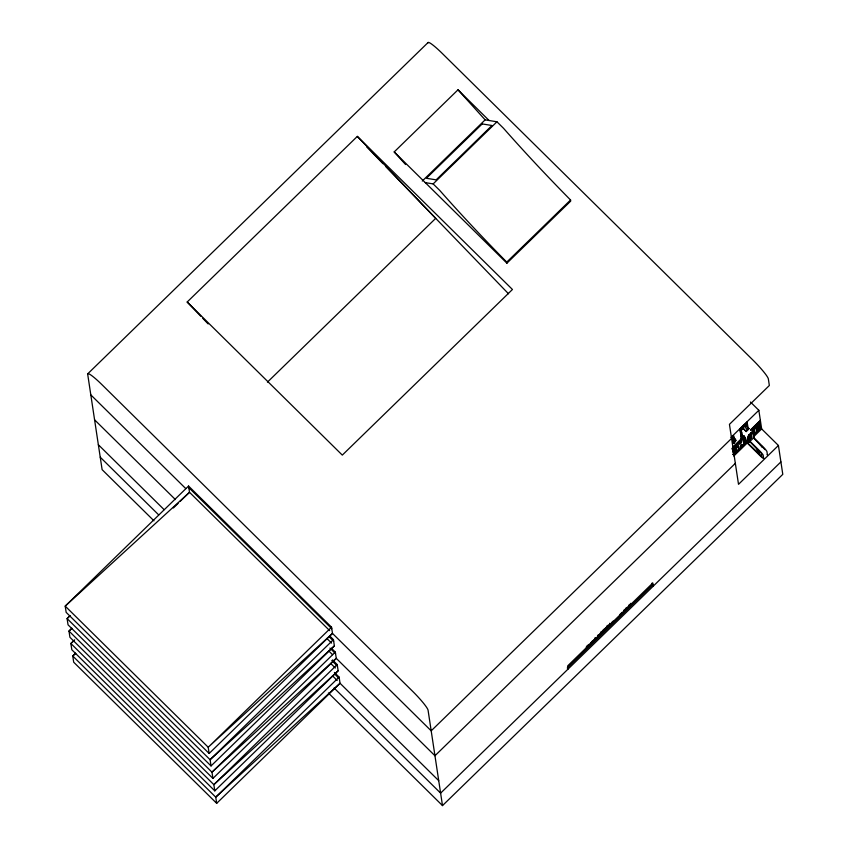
<?xml version="1.0" encoding="UTF-8"?>
<svg xmlns="http://www.w3.org/2000/svg" width="848" height="848" viewBox="0 0 848 848"><rect width="100%" height="100%" fill="white"/><g stroke="black" fill="none" stroke-linecap="round" stroke-linejoin="round"><path stroke-width="1.27" d="M600.532 632.619L600.426 633.477L603.023 630.191M600.914 632.057L600.946 632.64L602.175 631.453M732.905 437.971L733.478 437.409L732.916 437.981M733.276 441.384L733.531 441.024M733.721 442.073L733.17 442.614L733.721 442.031M734.516 441.119L732.852 443.027M734.887 439.805L735.364 439.264L734.803 439.836M741.544 430.084L742.519 428.59M630.795 603.32L630.562 604.041M748.954 436.572L749.537 435.978L749.049 436.55M749.367 434.833L748.519 435.618M749.42 435.225L748.879 435.787L749.42 435.183M749.494 435.596L748.901 436.148L749.473 435.586M750.936 437.155L751.519 436.55L751.031 437.123M751.349 435.406L750.756 435.925L751.339 435.363M587.145 646.24L587.463 645.339M594.861 638.735L595.073 637.738M603.331 630.488L603.553 629.492M605.981 627.774L607.094 626.047M609.299 624.838L609.913 623.301M610.009 623.397L609.595 624.202M622.146 612.33L619.994 614.418M600.098 633.668L599.398 634.283M602.801 630.901L604.221 629.725M605.737 628.251L604.836 628.856M601.518 631.792L600.946 632.958M748.349 435.967L748.879 441.84L749.462 441.628M733.244 442.826L733.743 442.402L733.774 443.292C735.566 441.691 733.297 441.066 734.601 442.486M624.87 609.299L624.637 609.85M753.522 437.897L752.801 431.081L754.413 429.512L752.483 431.653M748.455 435.83C746.77 436.953 747.618 444.532 749.738 441.426M594.459 639.18L596.186 637.601M625.845 608.408L627.52 607.104M733.615 454.804L739.011 448.571L738.661 446.302L733.022 450.882M605.483 628.029L605.143 628.4M753.437 438.003C755.059 437.08 753.861 429.215 752.388 431.727M734.368 440.494L734.432 439.953L734.156 440.716M743.283 429.014L742.806 429.448L743.261 428.887M628.771 605.493L630.234 604.264L629.778 604.571M593.886 639.752L593.303 640.42M731.888 438.278L732.651 437.07L731.803 437.738L733.711 439.73C732.365 441.331 735.11 438.713 733.711 439.73M742.329 427.392L745.042 424.753L748.837 428.505L746.198 431.579L742.329 427.392L746.198 431.579M733.753 440.006L732.831 439.741L733.658 438.935L734.156 439.529M734.103 438.734C729.905 442.052 736.509 437.981 732.651 437.07M733.743 442.624L734.251 441.437M734.58 442.349L733.774 443.292M746.134 431.134L748.837 428.505M735.269 440.663L735.163 440.377M744.109 426.109L743.028 427.021L744.056 425.76M749.579 437.875L749.473 437.791M607.878 626.015L605.97 627.859M624.425 610.094L623.64 610.867M630.297 604.359L628.527 605.854M742.615 428.59C740.219 429.448 740.834 437.208 742.753 435.448M748.678 435.427L751.89 432.067M751.784 432.268L748.816 435.384L749.356 434.791M623.948 610.253L624.16 610.041M628.76 605.695L629.417 605.08M733.096 437.367L733.721 436.868M734.22 441.087L733.955 441.289M735.216 440.939L735.184 441.161M749.537 438.183L749.568 438.352M749.526 438.66L749.6 438.575M590.738 642.752L591.289 642.36M607.656 626.248L608.005 625.813L607.348 626.577M745.191 425.781L746.6 424.795M87.736 373.82L428.028 42.57M187.185 302.015L357.337 136.39L512.446 289.486L342.306 455.111L187.185 302.015L200.859 316.315M405.577 164.523L394.193 151.93L457.994 89.814L489.084 120.501M422.272 181.048L485.141 119.854L496.949 121.794L503.5 128.26A222.452 26.638 45.8 0 0 570.556 200.001L570.725 201.071L506.913 263.187L394.193 151.93M425.283 182.617L433.148 183.91L496.949 121.794M267.449 382.13L435.702 218.349L357.337 136.39M188.563 486.052L65.211 606.119L66.155 612.351L209.149 753.48L332.49 633.414L331.547 627.181L188.563 486.052L189.507 492.285L329.671 630.626M173.374 507.984L178.112 503.362M180.009 501.518L189.507 492.285L65.211 606.119L208.205 747.247L209.149 753.48M71.826 628.273L68.985 631.05L69.928 637.283L212.922 778.411L336.264 658.345L335.32 652.112L331.557 648.391M74.666 639.816L70.872 643.505L71.815 649.738L214.798 790.866L338.151 670.8L337.207 664.567L332.501 659.924M75.61 653.267L72.758 656.034L73.691 662.203L216.685 803.332L340.037 683.265L339.105 677.096L334.398 672.453M506.913 263.187L506.754 262.106L570.556 200.001M331.547 627.181L208.205 747.247L332.49 633.414L431.187 730.828L731.57 438.427M333.434 639.646L210.092 759.713L211.035 765.945L334.377 645.879L333.434 639.646L329.671 635.936M335.32 652.112L211.979 772.178L212.922 778.411M337.207 664.567L213.855 784.644L214.798 790.866M339.105 677.096L215.752 797.162L216.685 803.332M730.997 437.398L758.843 410.294L750.459 402.026M739.859 429.088L747.247 422.23L740.028 429.258L741.438 438.586L740.028 429.258M731.389 437.865L733.679 435.639L733.986 437.653M741.269 438.405L743.071 436.656M732.524 447.437L744.141 435.946M751.084 429.364L760.359 420.332M732.407 448.009L744.48 436.243M750.989 429.915L759.352 421.763L760.359 428.41L753.851 434.738M731.813 448.91L744.141 436.921M750.766 430.466L758.345 423.088L759.267 429.13L753.575 434.664M732.534 448.656L739.679 441.702L740.728 442.741L741.491 447.797L734.347 454.751M739.891 443.133L741.491 441.564L739.827 442.677L741.29 440.207L739.679 441.702M732.693 450.564L740.728 442.741M752.939 431.982L754.55 430.424L753.013 432.438M732.683 452.344L734.421 450.309M753.077 432.893L754.688 431.325L753.151 433.339M736.499 449.525C730.266 454.74 740.05 449.588 734.909 447.967M740.368 446.302L741.979 444.734L740.442 446.748M753.215 433.794L754.826 432.236L753.289 434.25M748.848 440.6L756.151 448.189A23.341 2.798 45.8 0 1 756.649 451.496L746.06 441.437L747.936 439.614M732.937 454.242L734.718 452.503L733.138 450.935M732.979 454.539L734.718 452.503M740.315 447.574L746.95 441.119M740.845 447.405L746.42 441.978M733.817 456.044L747.745 442.486M753.31 437.07L761.663 428.94L758.843 410.294M735.343 463.347L434.96 755.748L336.264 658.345L211.979 772.178L68.985 631.05L71.9 628.379M761.663 428.94L778.422 445.476L738.513 484.325L729.439 424.35L769.348 385.501L768.362 378.961A21.476 2.576 45.8 0 0 752.632 359.775L442.402 53.583A21.476 2.576 45.8 0 0 427.975 43.004M604.115 629.131L604.656 628.601M606.617 626.502L607.189 626.142L606.786 626.937M608.143 625.209L607.571 625.58M598.158 635.141L598.699 634.654M626.078 608.164L626.651 607.793M586.222 647.109L588.459 644.936M588.788 644.607L589.519 644.088M597.437 636.191L598.624 634.686M610.401 623.757L608.991 624.934M611.652 622.549L613.136 621.107M652.345 585.173L567.28 667.991L568.224 668.924L567.747 665.807L652.822 582.989L653.289 586.106L652.038 583.106M780.902 461.895L440.61 793.134L334.07 687.982M328.409 692.996L442.497 805.6L782.789 474.35L778.422 445.476M592.996 640.579L592.328 641.067M733.414 442.062L733.658 441.32L733.319 441.744M750.681 433.201L750.703 433.37M750.734 433.604L750.766 433.773M749.303 436.593L749.325 436.762M751.339 437.568L751.37 437.738M592.953 640.77L591.501 642.01M73.787 640.844L70.872 643.505L213.855 784.644L338.151 670.8M75.673 653.363L72.758 656.034L215.752 797.162L340.037 683.265L438.723 780.679M334.377 645.879L210.092 759.713L67.098 618.584L69.949 615.818L67.098 618.584L68.041 624.817L211.035 765.945M745.498 425.59L746.282 425.102M749.992 441.31L752.759 438.702M750.067 441.14L749.441 441.766M742.403 435.448L741.873 432.204M765.044 449.631L761.228 445.762L761.705 446.599M755.557 426.268L758.366 429.046M748.901 428.94L745.042 424.753M743.654 425.844L747.448 429.597M753.501 437.388L762.882 446.652A5.576 0.668 45.8 0 1 766.921 451.475L767.419 454.782A5.576 0.668 45.8 0 1 767.058 454.751M753.448 437.791L759.893 444.543M748.816 440.112L759.13 450.299A5.576 0.668 45.8 0 1 763.168 455.122L763.666 458.429A5.576 0.668 45.8 0 1 759.925 455.577L745.858 441.691L745.222 437.462L743.643 436.063M733.382 437.441L734.389 438.416M733.319 437.483L734.262 438.416M732.831 439.741L733.329 440.335M736.626 446.218L739.011 448.571M734.548 450.786L736.138 452.355M732.81 450.352L734.4 451.91M733.181 451.242L734.76 452.8M433.148 183.91L439.699 190.365A222.452 26.638 45.8 0 0 506.754 262.106M188.797 487.611L331.791 628.739M90.81 394.871L185.744 488.575M328.971 636.562L333.667 641.205M326.851 638.449L331.557 643.091M329.914 648.095L335.554 653.67M94.573 419.802L175.409 499.578M328.738 650.914L332.501 654.624M331.801 660.56L337.44 666.125M330.625 663.38L335.331 668.012M334.631 673.98L339.327 678.623M98.347 444.723L164.141 509.669M332.511 675.835L337.207 680.478M100.234 457.189L158.693 514.884M153.976 520.831L102.12 469.654L87.694 374.254A21.476 2.576 45.8 0 1 102.12 384.833L412.34 691.025A21.476 2.576 45.8 0 1 428.07 710.2L442.497 805.6M366.559 146.704L382.936 163.664M385.67 166.494L508.493 293.768M202.683 318.212L208.152 323.936M457.994 89.814L485.141 119.854M761.875 446.801L762.32 447.352M747.067 422.06L747.947 426.894M745.583 438.278L746.06 441.437M760.253 445.126A23.341 2.798 45.8 0 1 760.561 445.656M735.894 440.504C729.354 449.864 734.644 433.752 735.894 440.536M734.824 440.186L735.396 439.646L734.856 440.133M746.812 430.667L748.243 429.332L746.812 430.667M749.081 437.335L749.674 436.784L749.081 437.335M749.134 437.738L749.727 437.176L749.134 437.738M749.378 439.317L749.971 438.766L749.378 439.317M749.441 439.72L750.035 439.169L749.441 439.72M750.575 434.738L751.169 434.187L750.607 434.685M750.522 434.346L751.116 433.784L750.544 434.293M750.639 435.13L751.233 434.579L750.671 435.088M750.703 435.533L751.296 434.982L750.724 435.48M750.819 436.328L751.413 435.777L750.84 436.275M750.883 436.72L751.476 436.169L750.904 436.678M750.999 437.515L751.593 436.964L751.021 437.462M751.116 438.31L751.71 437.759L751.148 438.257M759.395 453.436L757.942 452.779L761.801 456.584L761.218 453.139L757.476 449.408L759.395 453.436M482.205 123.914L426.374 178.26L436.158 179.861L491.978 125.515L482.205 123.914M744.502 437.08L742.965 439.094L744.502 437.08M754.137 427.71L752.6 429.724L754.137 427.71M757.349 424.583L755.812 426.597L757.349 424.583M744.639 437.992L743.102 440.006L744.639 437.992M754.275 428.611L752.738 430.625L754.275 428.611M757.487 425.484L755.95 427.498L757.487 425.484M744.777 438.893L743.24 440.907L744.777 438.893M757.624 426.385L756.087 428.41L757.624 426.385M744.915 439.794L743.378 441.819L744.915 439.794M757.762 427.297L756.225 429.311L757.762 427.297M745.053 440.706L743.516 442.72L745.053 440.706M757.9 428.198L756.363 430.212L757.9 428.198M745.191 441.607L743.654 443.621L745.191 441.607M758.027 429.109L756.49 431.123L758.027 429.109"/></g></svg>
